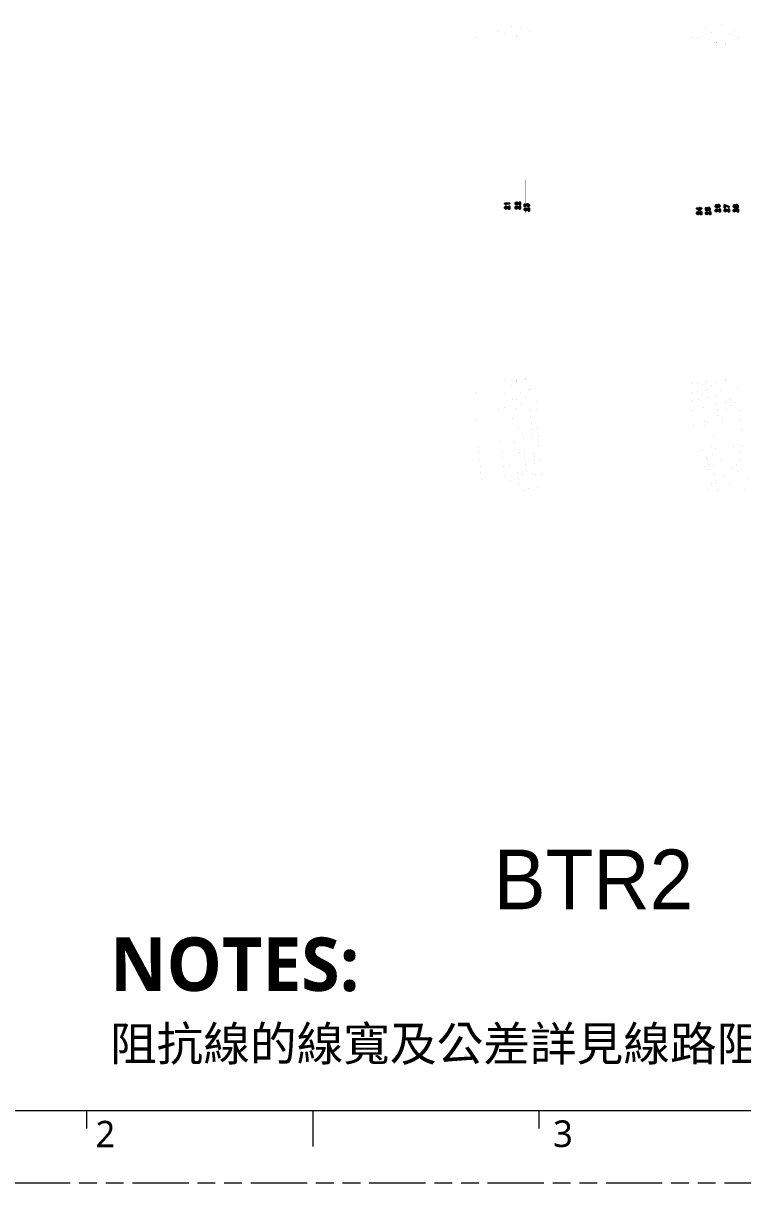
# Model space of a CAD drawing. Extents: x 726 to 3150, y -650 to 148.
# Drawn here: x 2644.5 to 2766, y -650.3 to -454.3 of the extents above; entities that cross this region are included whole.
import ezdxf

# ---------------------------------------------------------------- set-up
doc = ezdxf.new("R2010")
doc.units = 0
doc.linetypes.add('PHANTOM', pattern=[29.5, 9.5, -1.5, 3, -1.5, 3, -1.5, 9.5])
doc.layers.get('0').update_dxf_attribs({"lineweight": 5})
doc.layers.add('0PAPERF', color=2, linetype='PHANTOM', lineweight=5, plot=False)
doc.layers.add('b_area', color=3, linetype='Continuous')
doc.layers.add('DIM', color=3, linetype='Continuous', lineweight=5)
doc.layers.add('尺寸線', color=3, linetype='Continuous', lineweight=5)
doc.styles.get("Standard").update_dxf_attribs({"font": 'txt.shx'})

msp = doc.modelspace()

# ---------------------------------------------------------------- linework, layer by layer
for p, q in [((2540.53, -638.02), (3130.59, -638.02)), ((2655.18, -638.02), (2655.18, -641.08)), ((2693.4, -638.02), (2693.4, -644.14)), ((2731.61, -638.02), (2731.61, -641.08))]:
    msp.add_line(p, q)
at = {"layer": '0PAPERF'}
msp.add_line((2522.95, -650.25), (3149.86, -650.25), dxfattribs=at)
at = {"layer": 'b_area'}
msp.add_line((2758.48, -485.67), (2758.72, -485.81), dxfattribs=at)
at = {"layer": 'b_area', "const_width": 0.001}
msp.add_lwpolyline([(2717.43, -533.63), (2717.43, -454.3), (2847.01, -454.3), (2847.01, -533.63)], close=True, dxfattribs=at)
for points in [[(2720.97, -514.93), (2720.97, -459.93, -0.009448), (2721.08, -454.3), (2724.76, -454.3, 0.007716), (2724.7, -457.81), (2724.7, -513.69, 0.034452), (2726.08, -533.63), (2722.15, -533.63, -0.031475)], [(2725.72, -513.69), (2725.72, -457.82, -0.00779), (2725.78, -454.3), (2727.05, -454.3, 0.007878), (2726.99, -457.82), (2726.99, -513.69, 0.035009), (2728.39, -533.63), (2727.11, -533.63, -0.034698)], [(2727.76, -513.69), (2727.76, -457.77, -0.007829), (2727.81, -454.3), (2728.58, -454.3, 0.00799), (2728.52, -457.82, -0.028901), (2728.52, -457.86), (2728.52, -513.69, 0.00793), (2728.59, -518.17), (2728.64, -519.44, 0.017928), (2729.41, -529.55), (2729.94, -533.63), (2729.17, -533.63), (2728.66, -529.63, -0.017928), (2727.88, -519.47), (2727.83, -518.2, -0.00793)], [(2729.28, -513.69), (2729.29, -457.81, -0.008036), (2729.34, -454.3), (2730.11, -454.3, 0.008093), (2730.05, -457.81), (2730.05, -513.69, 0.007919), (2730.12, -518.12), (2730.17, -519.44, 0.017818), (2730.93, -529.38, -0.025934), (2730.94, -529.42), (2731.48, -533.63), (2730.71, -533.63), (2730.17, -529.45, -0.01778), (2729.41, -519.48), (2729.36, -518.14, -0.007919)], [(2731.06, -513.69), (2731.07, -457.24, -0.006844), (2731.13, -454.3), (2757.45, -454.3, 0.010459), (2757.36, -458.86), (2757.36, -514.47), (2757.35, -514.47, 0.022249), (2758.17, -526.2, -0.099034), (2758.16, -526.36, 0.206834), (2758.47, -528.9, -0.098053), (2758.53, -529.05, 0.018846), (2758.54, -529.16), (2758.61, -529.58, 0.007879), (2759.16, -533.08), (2759.26, -533.63), (2732.51, -533.63, -0.000653), (2732.46, -533.28), (2731.95, -529.35), (2731.95, -529.27, -0.017834), (2731.19, -519.39), (2731.18, -519.38), (2731.19, -519.37), (2731.14, -518.08, -0.007917)], [(2758.37, -514.48), (2758.37, -458.87, -0.010582), (2758.47, -454.3), (2759.23, -454.3, 0.010657), (2759.14, -458.87), (2759.14, -514.51, 0.022093), (2759.94, -526, -0.099893), (2759.87, -526.86, 0.20665), (2760.01, -528, -0.098184), (2760.29, -528.81), (2760.39, -529.45, 0.00874), (2761, -533.27, 0.000832), (2761.07, -533.63), (2760.29, -533.63, -0.000522), (2760.25, -533.41, -0.008731), (2759.63, -529.57, -0.009257), (2759.62, -529.44), (2759.54, -528.91, 0.098682), (2759.35, -528.38, -0.206488), (2759.14, -526.65, 0.100051), (2759.19, -526.08, -0.022088), (2758.37, -514.53, -0.019961), (2758.38, -514.5, -0.013433)], [(2759.9, -514.48), (2759.9, -458.88, -0.010757), (2760, -454.3), (2760.76, -454.3, 0.010834), (2760.66, -458.88), (2760.66, -514.47, 0.022826), (2761.5, -526.2, -0.025153), (2761.51, -526.24, -0.012408), (2761.51, -526.26, 0.004488), (2761.75, -528.2, -0.020907), (2761.76, -528.23, -0.008049), (2761.76, -528.25), (2762.62, -533.63), (2761.84, -533.63, -0.001139), (2761.75, -533.14), (2761.66, -532.64, -0.007614), (2761.14, -529.33, -0.01243), (2761.13, -529.24), (2760.75, -526.29, -0.022835), (2759.9, -514.49, -0.008022)], [(2761.54, -513.67), (2761.54, -458.77, -0.010297), (2761.63, -454.3), (2762.4, -454.3, 0.010372), (2762.3, -458.77), (2762.3, -513.67, 0.007736), (2762.35, -517), (2762.4, -518.09, 0.017875), (2762.99, -525.76), (2763.39, -528.92, 0.00782), (2763.92, -532.24), (2764.17, -533.63), (2763.4, -533.63, -0.001791), (2763.26, -532.87), (2763.17, -532.37, -0.007822), (2762.64, -529.02), (2762.23, -525.85, -0.017875), (2761.64, -518.12), (2761.59, -517.02, -0.007739)], [(2763.06, -513.66), (2763.06, -458.77, -0.01045), (2763.16, -454.3), (2763.92, -454.3, 0.010527), (2763.82, -458.78), (2763.82, -513.66, 0.007727), (2763.88, -516.94), (2763.92, -518.03, 0.017849), (2764.5, -525.58), (2764.9, -528.7, 0.007812), (2765.42, -531.97), (2765.72, -533.63), (2764.95, -533.63, -0.00247), (2764.76, -532.6), (2764.67, -532.1, -0.007812), (2764.15, -528.81), (2763.74, -525.67, -0.017853), (2763.16, -518.06), (2763.12, -516.97, -0.007729)], [(2764.59, -513.66), (2764.59, -458.78, -0.010606), (2764.69, -454.3), (2765.45, -454.3, 0.010687), (2765.35, -458.78), (2765.35, -513.66, 0.007718), (2765.4, -516.89), (2765.45, -517.97, 0.017741), (2766.01, -525.37, -0.0143), (2766.01, -525.39), (2766.41, -528.49, 0.007797), (2766.92, -531.71), (2767.28, -533.63), (2766.5, -533.63, -0.003162), (2766.26, -532.32), (2766.17, -531.84, -0.0078), (2765.66, -528.59), (2765.25, -525.44, -0.017704), (2764.68, -518)]]:
    msp.add_lwpolyline(points, format="xyb", close=True, dxfattribs=at)
at = {"layer": 'b_area'}
for points in [[(2725.86, -485.53, -0.688635), (2726.2, -485.29), (2726.31, -485.35), (2726.56, -485.57)], [(2725.88, -484.78, -0.700289), (2725.91, -484.7), (2726.61, -484.7, -1), (2726.61, -484.8), (2726.04, -484.8)], [(2726.07, -485.7, -0.327897), (2725.86, -485.56, -0.133537), (2725.86, -485.53)], [(2726.08, -484.86, -1.522153), (2725.97, -484.86), (2725.88, -484.78)], [(2725.96, -485.43, 0.570936), (2726.07, -485.6, -1), (2726.07, -485.7)], [(2726.56, -485.57), (2726.56, -485.27, -1), (2726.66, -485.27), (2726.66, -485.67, -0.64983), (2726.58, -485.71), (2726.25, -485.43, 0.341953), (2725.96, -485.43)], [(2726.04, -484.8, -0.067269), (2726.05, -484.81), (2726.08, -484.86)], [(2727.64, -484.83, -0.688635), (2727.98, -484.59), (2728.09, -484.65), (2728.34, -484.86)], [(2727.64, -485.53, -0.688635), (2727.98, -485.29), (2728.09, -485.35), (2728.34, -485.56)], [(2727.85, -484.99, -0.327897), (2727.64, -484.85, -0.133537), (2727.64, -484.83)], [(2727.85, -485.69, -0.327897), (2727.64, -485.55, -0.133537), (2727.64, -485.53)], [(2727.74, -484.73, 0.570936), (2727.85, -484.89, -1), (2727.85, -484.99)], [(2727.74, -485.43, 0.570936), (2727.85, -485.59, -1), (2727.85, -485.69)], [(2728.34, -484.86), (2728.34, -484.57, -1), (2728.44, -484.57), (2728.44, -484.97, -0.64983), (2728.35, -485.01), (2728.02, -484.73, 0.341953), (2727.74, -484.73)], [(2728.34, -485.56), (2728.34, -485.27, -1), (2728.44, -485.27), (2728.44, -485.67, -0.64983), (2728.35, -485.71), (2728.02, -485.43, 0.341953), (2727.74, -485.43)], [(2729.17, -485.85, -0.688635), (2729.51, -485.6), (2729.61, -485.67), (2729.87, -485.88)], [(2729.17, -485.23), (2729.17, -484.92, -0.595487), (2729.24, -484.88), (2729.43, -485, -1.20818), (2729.87, -485.31)], [(2729.27, -485.01), (2729.27, -485.23, -1), (2729.17, -485.23)], [(2729.38, -486.01, -0.327897), (2729.17, -485.87, -0.133537), (2729.17, -485.85)], [(2729.27, -485.75, 0.570936), (2729.38, -485.91, -1), (2729.38, -486.01)], [(2729.79, -484.96, 0.372798), (2729.53, -485.02), (2729.53, -485.09, -0.595487), (2729.45, -485.13), (2729.27, -485.01)], [(2729.87, -485.88), (2729.87, -485.59, -1), (2729.97, -485.59), (2729.97, -485.99, -0.64983), (2729.88, -486.03), (2729.55, -485.75, 0.341953), (2729.27, -485.75)], [(2729.87, -485.31), (2729.8, -485.34, -1), (2729.76, -485.24, 0.637658), (2729.79, -484.96)], [(2759.78, -485.85), (2759.78, -485.56, -1), (2759.88, -485.56), (2759.88, -485.8), (2760.03, -485.82, -0.52381), (2760.25, -485.46)], [(2760.41, -485.58, 0.819035), (2760.16, -485.84, -0.735142), (2760.13, -485.92), (2759.83, -485.9, -0.38852), (2759.78, -485.85)], [(2760.42, -485.95, -1), (2760.38, -485.86, 0.637658), (2760.41, -485.58)], [(2761.42, -486, -0.688635), (2761.76, -485.76), (2761.87, -485.82), (2762.12, -486.03)], [(2762.22, -485.24, -0.421647), (2761.45, -485.34), (2761.42, -485.26, -0.094518), (2761.42, -485.24)], [(2761.55, -485.02, -1.487413), (2761.54, -485.14, 0.77518), (2761.73, -485.35)], [(2761.52, -485.9, 0.570936), (2761.63, -486.06, -1), (2761.63, -486.16)], [(2762.12, -486.03), (2762.12, -485.74, -1), (2762.22, -485.74), (2762.22, -486.14, -0.64983), (2762.14, -486.18), (2761.81, -485.9, 0.341953), (2761.52, -485.9)], [(2762.94, -486, -0.688635), (2763.28, -485.76), (2763.39, -485.82), (2763.64, -486.03)], [(2762.94, -485.44), (2762.94, -485.04, -0.539005), (2763.01, -484.99), (2763.71, -485.28, -1), (2763.67, -485.37), (2763.04, -485.12)], [(2763.04, -485.12), (2763.04, -485.44, -1), (2762.94, -485.44)], [(2763.04, -485.9, 0.570936), (2763.16, -486.06, -1), (2763.16, -486.16)], [(2763.64, -486.03), (2763.64, -485.74, -1), (2763.74, -485.74), (2763.74, -486.14, -0.64983), (2763.66, -486.18), (2763.33, -485.9, 0.341953), (2763.04, -485.9)], [(2764.47, -486, -0.688635), (2764.81, -485.76), (2764.92, -485.82), (2765.17, -486.03)], [(2764.81, -485.38, -0.647868), (2764.47, -485.32, -0.094518), (2764.47, -485.3)], [(2764.57, -485.9, 0.570936), (2764.68, -486.06, -1), (2764.68, -486.16)], [(2764.74, -485.18, 0.61006), (2764.57, -485.19), (2764.57, -485.29)], [(2765.17, -486.03), (2765.17, -485.74, -1), (2765.27, -485.74), (2765.27, -486.14, -0.64983), (2765.18, -486.18), (2764.85, -485.9, 0.341953), (2764.57, -485.9)], [(2758.26, -486.46, -0.688635), (2758.6, -486.22), (2758.7, -486.28), (2758.96, -486.49)], [(2758.47, -486.62, -0.327897), (2758.26, -486.49, -0.133537), (2758.26, -486.46)], [(2758.36, -486.36, 0.570936), (2758.47, -486.52, -1), (2758.47, -486.62)], [(2758.96, -486.49), (2758.96, -486.2, -1), (2759.06, -486.2), (2759.06, -486.6, -0.64983), (2758.97, -486.64), (2758.64, -486.36, 0.341953), (2758.36, -486.36)], [(2759.78, -486.46, -0.688635), (2760.12, -486.22), (2760.23, -486.28), (2760.48, -486.49)], [(2760, -486.62, -0.327897), (2759.79, -486.49, -0.133537), (2759.78, -486.46)], [(2759.88, -486.36, 0.570936), (2760, -486.52, -1), (2760, -486.62)], [(2760.48, -486.49), (2760.48, -486.2, -1), (2760.58, -486.2), (2760.58, -486.6, -0.64983), (2760.5, -486.64), (2760.17, -486.36, 0.341953), (2759.88, -486.36)], [(2761.63, -486.16, -0.327897), (2761.42, -486.02, -0.133537), (2761.42, -486)], [(2763.16, -486.16, -0.327897), (2762.95, -486.02, -0.133537), (2762.94, -486)], [(2764.68, -486.16, -0.327897), (2764.47, -486.02, -0.133537), (2764.47, -486)]]:
    msp.add_lwpolyline(points, format="xyb", dxfattribs=at)
msp.add_lwpolyline([(2758.28, -485.66, -0.760999), (2758.31, -485.57), (2758.72, -485.57), (2758.72, -485.47, -1), (2758.82, -485.47), (2758.82, -485.57), (2759.01, -485.57, -1), (2759.01, -485.67), (2758.82, -485.67), (2758.82, -485.9, -0.589126), (2758.75, -485.95)], format="xyb", close=True, dxfattribs=at)
msp.add_lwpolyline([(2758.72, -485.81), (2758.72, -485.67), (2758.48, -485.67)], dxfattribs=at)
for centre, radius in [((2761.95, -485.23), 0.151), ((2765.01, -485.24), 0.152)]:
    msp.add_circle(centre, radius, dxfattribs=at)
for centre, radius, start, end in [((2760.3, -485.71), 0.263, 296.5456, 100.7621), ((2761.61, -485.21), 0.197, 108.9554, 189.1015), ((2761.92, -485.23), 0.233, 90.0196, 213.4489), ((2761.96, -485.24), 0.255, 0.7979, 99.5416), ((2764.66, -485.24), 0.204, 44.498, 195.9022), ((2764.66, -485.25), 0.104, 204.1523, 43.224), ((2765.03, -485.24), 0.26, 213.0455, 146.9545)]:
    msp.add_arc(centre, radius, start, end, dxfattribs=at)

# ---------------------------------------------------------------- texts
at = {"layer": 'DIM', "linetype": 'Continuous', "insert": (2659.15, -608.8), "char_height": 5.779, "width": 148.4791, "attachment_point": 1}
msp.add_mtext('{\\fMicrosoft JhengHei|b1|i0|c136|p18;\\H1.56250x;\\C1;NOTES:}\\P{\\fMicrosoft JhengHei|b0|i0|c136|p18;阻抗線的線寬及公差詳見線路阻抗圖}', dxfattribs=at)
at = {"layer": 'DIM', "char_height": 4.4855, "width": 2.7309, "attachment_point": 1}
for s, insert in [('{\\fMicrosoft JhengHei|b0|i0|c136|p0;\\C0;2}', (2656.71, -639.78)), ('{\\fMicrosoft JhengHei|b0|i0|c136|p0;\\C0;3}', (2734, -639.71))]:
    msp.add_mtext(s, dxfattribs=dict(at, insert=insert))
at = {"layer": '尺寸線', "linetype": 'Continuous', "insert": (2723.95, -593.94), "char_height": 10.08, "width": 8776.5318, "attachment_point": 1}
msp.add_mtext('{\\fPMingLiU|b0|i0|c136|p0;BTR2}', dxfattribs=at)

doc.saveas('drawing.dxf')
